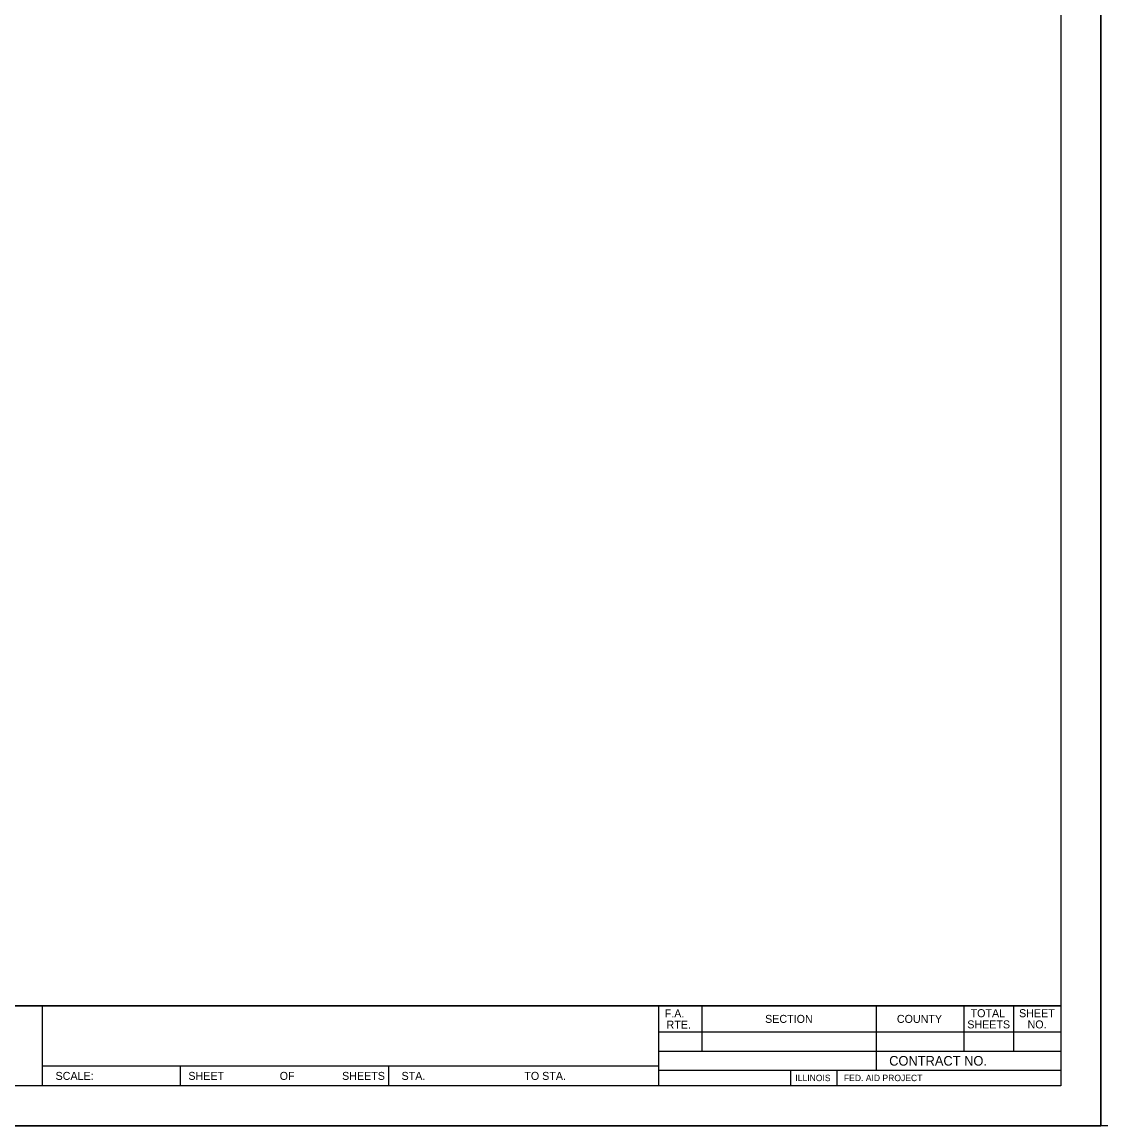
# Model space of a CAD drawing. Extents: x 2133490 to 2172050, y 2138301 to 2145980.
# Drawn here: x 2139076 to 2139750, y 2138301 to 2138990 of the extents above; entities that cross this region are included whole.
import ezdxf

# ---------------------------------------------------------------- set-up
doc = ezdxf.new("R2010")
doc.units = 0
for name, color, linetype in [('Sheets_50 Reference Boundary', 7, 'Continuous'), ('Sheets_General Details', 7, 'Continuous'), ('Sheets_Printer Plotting Border', 7, 'Continuous')]:
    doc.layers.add(name, color=color, linetype=linetype)

msp = doc.modelspace()

# ---------------------------------------------------------------- linework, layer by layer
at = {"layer": 'Sheets_50 Reference Boundary'}
msp.add_lwpolyline([(2138150.12, 2139375.7), (2139725.12, 2139375.7), (2139725.12, 2138375.71), (2138150.12, 2138375.71)], close=True, dxfattribs=at)
at = {"layer": 'Sheets_General Details'}
for p, q in [((2139750.12, 2138300.71), (2139750.12, 2139400.71)), ((2139750.12, 2139400.71), (2139750.12, 2138300.71)), ((2138150.12, 2138375.71), (2139725.12, 2138375.71)), ((2139088.84, 2138375.71), (2139088.84, 2138325.71)), ((2139473.84, 2138375.71), (2139473.84, 2138325.71)), ((2139500.84, 2138375.71), (2139500.84, 2138347.45)), ((2139609.84, 2138375.71), (2139609.84, 2138335.45)), ((2139664.45, 2138375.71), (2139664.45, 2138347.45)), ((2139695.49, 2138375.71), (2139695.49, 2138347.45)), ((2139473.84, 2138359.45), (2139725.12, 2138359.45)), ((2139473.84, 2138347.45), (2139725.12, 2138347.45)), ((2139088.84, 2138338.21), (2139473.84, 2138338.21)), ((2139175.12, 2138338.21), (2139175.12, 2138325.71)), ((2139305.12, 2138338.21), (2139305.12, 2138325.71)), ((2139473.84, 2138335.45), (2139725.12, 2138335.45)), ((2139556.2, 2138335.45), (2139556.2, 2138325.71)), ((2139585.2, 2138335.45), (2139585.2, 2138325.71)), ((2139750.12, 2138300.71), (2138050.12, 2138300.71)), ((2141450.12, 2138300.71), (2139750.12, 2138300.71))]:
    msp.add_line(p, q, dxfattribs=at)
msp.add_lwpolyline([(2138150.12, 2139375.71), (2139725.12, 2139375.71), (2139725.12, 2138325.71), (2138150.12, 2138325.71)], close=True, dxfattribs=at)
at = {"layer": 'Sheets_Printer Plotting Border'}
msp.add_lwpolyline([(2138050.12, 2138300.71), (2139750.12, 2138300.71), (2139750.12, 2139400.71), (2138050.12, 2139400.71)], close=True, dxfattribs=at)

# ---------------------------------------------------------------- texts
at = {"layer": 'Sheets_General Details'}
for s, height, p in [('F.A.  ', 5, (2139477.7, 2138368.45)), ('TOTAL', 4.999, (2139668.74, 2138368.63)), ('SHEET', 4.999, (2139699.01, 2138368.63)), ('RTE.', 5, (2139478.85, 2138361.45)), ('SECTION', 4.999, (2139540.41, 2138365.07)), ('COUNTY', 4.999, (2139622.7, 2138365.07)), ('SHEETS', 4.999, (2139666.66, 2138361.63)), ('NO.', 4.999, (2139704.31, 2138361.63)), ('CONTRACT NO.      ', 6, (2139617.89, 2138338.38)), ('SCALE:          ', 5, (2139097.3, 2138329.46)), ('SHEET', 5, (2139180.22, 2138329.46)), ('OF', 5, (2139237.27, 2138329.46)), ('SHEETS', 5, (2139276.23, 2138329.46)), ('STA.', 5, (2139313.37, 2138329.46)), ('TO STA.', 5, (2139390.04, 2138329.46)), ('ILLINOIS', 4, (2139559.29, 2138328.68)), ('FED. AID PROJECT', 4, (2139589.61, 2138328.68))]:
    msp.add_text(s, height=height, dxfattribs=at).set_placement(p)

doc.saveas('drawing.dxf')
